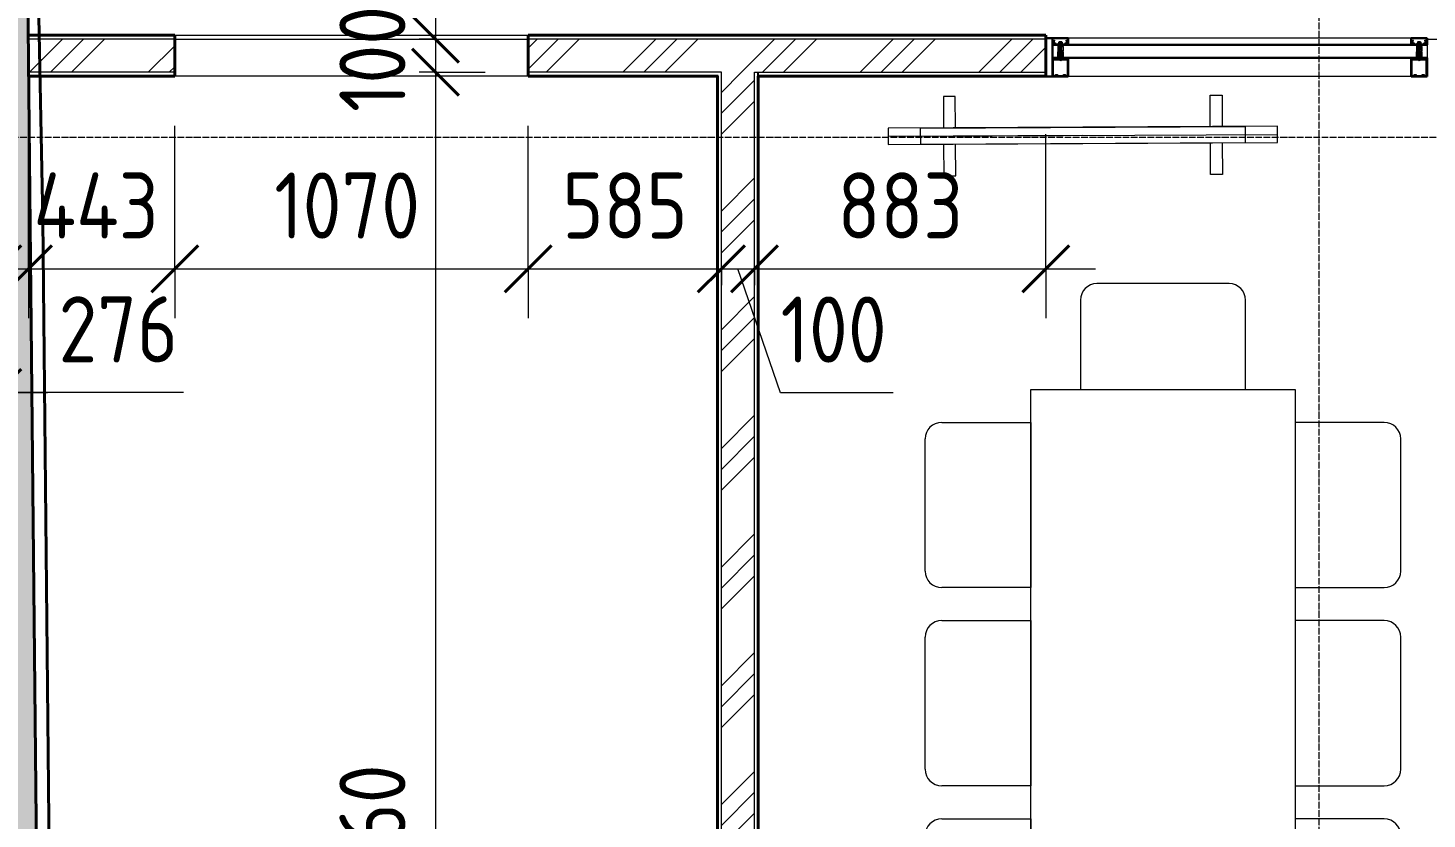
# Model space of a CAD drawing. Header units: millimetres. Extents: x -11886 to 68941, y -8130 to 45506.
# Drawn here: x 42501 to 46737, y 6543 to 8938 of the extents above; entities that cross this region are included whole.
import ezdxf

# ---------------------------------------------------------------- set-up
doc = ezdxf.new("R2010")
doc.units = ezdxf.units.MM
doc.linetypes.add('ADSK_Линия сетки', pattern=[25, 20, -2.5, 0, -2.5])
for name, color, linetype, lineweight in [('Витраж', 7, 'Continuous', 18), ('Оси', 7, 'Continuous', 9), ('Панели витража', 7, 'Continuous', 18), ('Перекрытие', 7, 'Continuous', 18), ('Размеры', 7, 'Continuous', 9), ('Размеры-100', 7, 'Continuous', 9), ('Стены', 7, 'Continuous', 18), ('Стены внутренние', 7, 'Continuous', 18), ('Стены штриховка', 7, 'Continuous', 18), ('Узлы', 7, 'Continuous', 18)]:
    doc.layers.add(name, color=color, linetype=linetype, lineweight=lineweight)
for name, color, linetype, lineweight, true_color in [('Стены разрез', 7, 'Continuous', 40, 0xbb5389), ('ТХ', 5, 'Continuous', 9, 0x0000ff), ('ТХ 1 этаж_dwg', 7, 'Continuous', 9, 0x767676)]:
    doc.layers.add(name, color=color, linetype=linetype, lineweight=lineweight, true_color=true_color)
doc.styles.add('GOST Common_1', font='GOST_Common.ttf', dxfattribs={"width": 0.9, "height": 200})
doc.dimstyles.new('ADSK_Основной_2_мм_Округление_до_1_мм_1', dxfattribs={"dimscale": 304.8, "dimtxt": 201.142999, "dimasz": 0.463911, "dimexe": 0.492126, "dimexo": 0.492126, "dimgap": 0.098425, "dimtad": 1, "dimdec": 0, "dimdsep": 46, "dimtxsty": 'GOST Common_1', "dimblk1": 'OBLIQUE', "dimblk2": 'OBLIQUE', "dimsah": 1, "dimcen": 0.09, "dimdle": 0.492126, "dimazin": 2, "dimtfac": 1, "dimtdec": 4, "dimtix": 1, "dimtmove": 1, "dimatfit": 3, "dimfxl": 1, "dimtvp": 1, "dimtolj": 1, "dimtzin": 0, "dimlwd": 20, "dimlwe": 20, "dimarcsym": 2})
doc.dimstyles.new('ADSK_Основной_2_мм_Округление_до_1_мм_2', dxfattribs={"dimscale": 304.8, "dimtxt": 201.142999, "dimasz": 0.463911, "dimexe": 0.492126, "dimexo": 0.492126, "dimgap": 0.098425, "dimtad": 1, "dimdec": 0, "dimdsep": 46, "dimtxsty": 'GOST Common_1', "dimblk1": 'OBLIQUE', "dimblk2": 'OBLIQUE', "dimsah": 1, "dimcen": 0.09, "dimdle": 0.492126, "dimazin": 2, "dimtfac": 1, "dimtdec": 4, "dimtix": 1, "dimtmove": 0, "dimatfit": 3, "dimfxl": 1, "dimtvp": 1, "dimtolj": 1, "dimtzin": 0, "dimlwd": 20, "dimlwe": 20, "dimarcsym": 2})
doc.dimstyles.new('ADSK_Основной_2_мм_Округление_до_1_мм_3', dxfattribs={"dimscale": 304.8, "dimtxt": 201.142999, "dimasz": 0.463911, "dimexe": 0.492126, "dimexo": 0.492126, "dimgap": 0.098425, "dimtad": 1, "dimdec": 0, "dimdsep": 46, "dimtxsty": 'GOST Common_1', "dimblk1": 'OBLIQUE', "dimblk2": 'OBLIQUE', "dimsah": 1, "dimcen": 0.09, "dimdle": 0.492126, "dimazin": 2, "dimtfac": 1, "dimtdec": 4, "dimtix": 1, "dimtmove": 0, "dimatfit": 3, "dimfxl": 1, "dimtvp": 1, "dimtolj": 1, "dimtzin": 0, "dimlwd": 20, "dimlwe": 20, "dimarcsym": 2})
pattern_1 = [(45, (0, 0), (-179.6051, 179.6051), []), (45, (63.5, 0), (0, 359.2102), []), (45, (-63.5, 0), (0, 359.2102), [])]

# ---------------------------------------------------------------- blocks, each defined once
blk = doc.blocks.new('Существующие стены 1 эт - Существующие стены 1 эт-653793-01 План 1-го этажа кладочный')
at = {"layer": 'Стены', "color": 243, "true_color": 0xbb5389}
for p, q in [((42537.4, 8792), (42546.3, 8356.6)), ((42546.3, 8356.6), (42583, 4698.3))]:
    blk.add_line(p, q, dxfattribs=at)
at = {"layer": 'Стены разрез'}
for p, q in [((42546.3, 8356.6), (42532.7, 9023.6)), ((42583, 4698.3), (42546.3, 8356.6))]:
    blk.add_line(p, q, dxfattribs=at)
blk = doc.blocks.new('Системная панель - ADSK_Cтеклопакет_40мм-1858427-01 План 1-го этажа кладочный')
at = {"layer": 'Панели витража', "lineweight": 30}
for p, q in [((11.90625, 20), (-11.90625, 20)), ((-11.90625, 20), (-11.90625, -20)), ((11.90625, -20), (11.90625, 20)), ((-11.90625, -20), (11.90625, -20))]:
    blk.add_line(p, q, dxfattribs=at)
blk = doc.blocks.new('Прямоугольный импост - 48х116мм-1841312-01 План 1-го этажа кладочный')
at = {"layer": 'Витраж'}
for p, q in [((46688.8, 8906.8), (45650.8, 8906.8)), ((46736.8, 8886.8), (46736.8, 8846.8)), ((46688.8, 8790.8), (45650.8, 8790.8))]:
    blk.add_line(p, q, dxfattribs=at)
blk = doc.blocks.new('Прямоугольный импост - 48х116-1503859-01 План 1-го этажа кладочный')
at = {"layer": 'Узлы'}
for p, q in [((-24, 76.5), (-24, 20.5)), ((24, 76.5), (-24, 76.5)), ((-21.5, 23), (-21.5, 74)), ((-21.5, 74), (-16.6, 74)), ((-15.1, 72.4), (-15.1, 70.9)), ((-15.1, 70.9), (-9.2, 70.9)), ((-9.2, 70.9), (-9.2, 72.4)), ((-7.6, 74), (7.6, 74)), ((9.2, 72.4), (9.2, 70.9)), ((9.2, 70.9), (15.1, 70.9)), ((15.1, 70.9), (15.1, 72.4)), ((16.6, 74), (21.5, 74)), ((21.5, 74), (21.5, 23)), ((24, 20.5), (24, 76.5)), ((-24, 20.5), (-18.1, 20.5)), ((-21, 23), (-21.5, 23)), ((-21, 26.1), (-21, 23)), ((-4.1, 26.8), (-20.2, 26.8)), ((-17.2, 24.3), (-15.8, 24.3)), ((-15, 20.5), (-11.8, 20.5)), ((-11, 21.3), (-11, 23.5)), ((-10.5, 24.3), (-10.5, 22.4)), ((-10.2, 24.3), (-5.9, 24.3)), ((-9.7, 21.7), (-8, 21.7)), ((-8, 21.7), (-8, 2.5)), ((-8, -14.1), (-8, 0)), ((-7.7, 2.2), (-6.7, 2.2)), ((-6.7, 0.3), (-7.7, 0.3)), ((-6.4, 2), (-6.4, 0.6)), ((-5.4, 5.1), (-5.4, 22.8)), ((-3.5, 5.1), (-5.4, 5.1)), ((-5.1, 23.5), (-5.1, 21.3)), ((-4.3, 20.5), (-0.8, 20.5)), ((-2.6, 23.8), (-2.6, 25.3)), ((2.6, 23.8), (-2.6, 23.8)), ((-2.5, -1.3), (-1.1, 4.3)), ((-0.8, 20.5), (0, 21.3)), ((0, 21.3), (0.8, 20.5)), ((0.8, 20.5), (4.3, 20.5)), ((1.1, 4.3), (2.5, -1.3)), ((2.6, 25.3), (2.6, 23.8)), ((5.4, 5.1), (3.5, 5.1)), ((20.2, 26.8), (4.1, 26.8)), ((5.1, 21.3), (5.1, 23.5)), ((5.4, 22.8), (5.4, 5.1)), ((5.9, 24.3), (10.2, 24.3)), ((6.4, 0.6), (6.4, 2)), ((6.7, 2.2), (7.7, 2.2)), ((7.7, 0.3), (6.7, 0.3)), ((8, 2.5), (8, 21.7)), ((8, 21.7), (9.7, 21.7)), ((8, -14.1), (8, 0)), ((10.5, 22.4), (10.5, 24.3)), ((11, 23.5), (11, 21.3)), ((11.8, 20.5), (15, 20.5)), ((15.8, 24.3), (17.2, 24.3)), ((18.1, 20.5), (24, 20.5)), ((21, 23), (21, 26.1)), ((21.5, 23), (21, 23)), ((-24, -20), (-24, -24.7)), ((-24, -27.3), (-24, -39.5)), ((-24, -39.5), (24, -39.5)), ((-21.4, -19.5), (-23.5, -19.5)), ((-23.2, -25.5), (-22.2, -25.5)), ((-22.7, -38.2), (-22.7, -27.8)), ((-22.7, -27.8), (-22, -27.8)), ((-7.4, -38.2), (-22.7, -38.2)), ((-22, -25.7), (-22.5, -25.7)), ((-21.8, -28), (-19.1, -32.6)), ((-18.3, -23.3), (-20.5, -23.3)), ((-18.9, -28.9), (-18.9, -25.5)), ((-18.9, -25.5), (-16, -25.5)), ((-17.4, -31.6), (-18.9, -28.9)), ((-5.7, -19.5), (-17.4, -19.5)), ((-14.5, -24), (-14.5, -22)), ((-14.5, -22), (-8.3, -22)), ((-8.3, -22), (-7.6, -22.7)), ((-6.9, -14.1), (-8, -14.1)), ((-0.4, -22.7), (-7.6, -22.7)), ((0, -38), (-7.4, -38.2)), ((-6.9, -14.1), (-6.6, -14.5)), ((-6.6, -14.5), (-6.2, -14.1)), ((-6.2, -14.1), (-4.3, -14.1)), ((-5.3, -19.1), (-5.7, -19.5)), ((-5, -19.5), (-5.3, -19.1)), ((5, -19.5), (-5, -19.5)), ((-2.4, -0.9), (-4.9, -3.8)), ((-4.9, -3.8), (-4.9, -14.1)), ((-4.9, -3.8), (4.9, -3.8)), ((-4.3, -14.1), (-3.9, -14.5)), ((-3.9, -14.5), (-3.6, -14.1)), ((-3.6, -14.1), (-2.5, -14.1)), ((-2.5, -14.1), (-2.5, -1.1)), ((2.4, -0.9), (-2.4, -0.9)), ((-0.4, -22.7), (0, -22.3)), ((0, -22.3), (0.4, -22.7)), ((15.9, -38.2), (0, -38)), ((7.6, -22.7), (0.4, -22.7)), ((4.9, -3.8), (2.4, -0.9)), ((2.5, -1.3), (2.5, -14.1)), ((2.5, -14.1), (3.6, -14.1)), ((3.6, -14.1), (3.9, -14.5)), ((3.9, -14.5), (4.3, -14.1)), ((4.3, -14.1), (6.2, -14.1)), ((4.9, -3.8), (4.9, -14.1)), ((5.3, -19.1), (5, -19.5)), ((5.7, -19.5), (5.3, -19.1)), ((17.4, -19.5), (5.7, -19.5)), ((6.2, -14.1), (6.6, -14.5)), ((6.6, -14.5), (6.9, -14.1)), ((8, -14.1), (6.9, -14.1)), ((7.6, -22.7), (8.3, -22)), ((8.3, -22), (14.5, -22)), ((14.5, -22), (14.5, -24)), ((22.7, -38.2), (15.9, -38.2)), ((16, -25.5), (18.9, -25.5)), ((17, -22), (17, -21.8)), ((18.9, -28.9), (17.4, -31.6)), ((20.5, -23.3), (18.3, -23.3)), ((18.9, -25.5), (18.9, -28.9)), ((19.1, -32.6), (21.8, -28)), ((23.5, -19.5), (21.4, -19.5)), ((21.8, -21.8), (21.8, -22)), ((22.5, -25.7), (22, -25.7)), ((22, -27.8), (22.7, -27.8)), ((22.2, -25.5), (23.2, -25.5)), ((22.7, -27.8), (22.7, -38.2)), ((24, -24.7), (24, -20)), ((24, -39.5), (24, -27.3))]:
    blk.add_line(p, q, dxfattribs=at)
at = {"layer": 'Узлы', "lineweight": 9}
for p, q in [((0, 28.9), (-2.4, 26.5)), ((-2.4, 26.5), (-2.4, -0.9)), ((2.4, 26.5), (0, 28.9)), ((2.4, -0.9), (2.4, 26.5)), ((-8, -19.5), (-8, -14.1)), ((-6.3, -23.7), (-6.3, -22.7)), ((6.4, -23.7), (-6.3, -23.7)), ((-5.2, -27.2), (-5.2, -23.7)), ((-5.1, -27.3), (5.1, -27.3)), ((3.9, -28.1), (-3.9, -28.1)), ((-2.6, -27.2), (-2.6, -23.7)), ((-2.5, -14.1), (-2.5, -19.5)), ((2.5, -14.1), (2.5, -19.5)), ((2.6, -27.2), (2.6, -23.7)), ((5.2, -27.2), (5.2, -23.7)), ((6.4, -22.7), (6.4, -23.7)), ((8, -14.1), (8, -19.5))]:
    blk.add_line(p, q, dxfattribs=at)
at = {"layer": 'Узлы'}
for centre, radius, start, end in [((-16.6, 72.4), 1.52, 0, 90), ((-7.6, 72.4), 1.52, 90, 180), ((7.6, 72.4), 1.52, 0, 90), ((16.6, 72.4), 1.52, 90, 180), ((-20.2, 26.1), 0.762, 90, 180), ((-17.2, 23), 1.27, 90, 180), ((-16.2, 22.8), 2.29, 180, 225.1897), ((-18.1, 20.9), 0.381, 270, 45.1897), ((-15.8, 23), 1.27, 0, 90), ((-15, 20.9), 0.381, 134.8103, 270), ((-16.9, 22.8), 2.29, 314.8103, 0), ((-11.8, 21.3), 0.762, 270, 0), ((-10.2, 23.5), 0.762, 90, 180), ((-9.7, 22.4), 0.762, 180, 270), ((-7.7, 2.5), 0.254, 180, 270), ((-7.7, 0), 0.254, 90, 180), ((-6.9, 22.8), 1.52, 360, 90), ((-6.7, 2), 0.254, 360, 90), ((-6.7, 0.6), 0.254, 270, 360), ((-5.9, 23.5), 0.762, 0, 90), ((-4.3, 21.3), 0.762, 180, 270), ((-4.1, 25.3), 1.52, 360, 90), ((0, 4), 3.63, 17.5064, 162.4936), ((0, 4), 1.09, 15, 165), ((4.1, 25.3), 1.52, 90, 180), ((4.3, 21.3), 0.762, 270, 0), ((5.9, 23.5), 0.762, 90, 180), ((6.9, 22.8), 1.52, 90, 180), ((6.7, 2), 0.254, 90, 180), ((6.7, 0.6), 0.254, 180, 270), ((7.7, 2.5), 0.254, 270, 0), ((7.7, 0), 0.254, 0, 90), ((9.7, 22.4), 0.762, 270, 0), ((10.2, 23.5), 0.762, 0, 90), ((11.8, 21.3), 0.762, 180, 270), ((15.8, 23), 1.27, 90, 180), ((16.9, 22.8), 2.29, 180, 225.1897), ((15, 20.9), 0.381, 270, 45.1897), ((17.2, 23), 1.27, 0, 90), ((18.1, 20.9), 0.381, 134.8103, 270), ((16.2, 22.8), 2.29, 314.8103, 0), ((20.2, 26.1), 0.762, 0, 90), ((-23.5, -20), 0.508, 90, 180), ((-23.2, -24.7), 0.762, 180, 270), ((-22.5, -27.3), 1.52, 90, 180), ((-22.2, -26.8), 1.27, 288.6629, 90), ((-22, -26.8), 1.02, 270, 90), ((-19.5, -21.8), 2.29, 134.8103, 180), ((-20.5, -22), 1.27, 180, 270), ((-21.4, -19.9), 0.381, 314.8103, 90), ((-18.3, -32.1), 1.02, 210, 30), ((-18.3, -22), 1.27, 270, 0), ((-17.4, -19.9), 0.381, 90, 225.1897), ((-19.3, -21.8), 2.29, 0, 45.1897), ((-16, -24), 1.52, 270, 0), ((16, -24), 1.52, 180, 270), ((19.3, -21.8), 2.29, 134.8103, 180), ((18.3, -22), 1.27, 180, 270), ((18.3, -32.1), 1.02, 150, 330), ((17.4, -19.9), 0.381, 314.8103, 90), ((20.5, -22), 1.27, 270, 0), ((21.4, -19.9), 0.381, 90, 225.1897), ((22.2, -26.8), 1.27, 90, 251.3371), ((22, -26.8), 1.02, 90, 270), ((19.5, -21.8), 2.29, 0, 45.1897), ((22.5, -27.3), 1.52, 360, 90), ((23.2, -24.7), 0.762, 270, 0), ((23.5, -20), 0.508, 0, 90)]:
    blk.add_arc(centre, radius, start, end, dxfattribs=at)
at = {"layer": 'Узлы', "lineweight": 9}
for centre, radius, start, end in [((-3.9, -26.7), 1.38, 200.9416, 339.0732), ((0, -23.9), 4.19, 234.2873, 305.7127), ((3.9, -26.7), 1.38, 200.9416, 339.0732)]:
    blk.add_arc(centre, radius, start, end, dxfattribs=at)
blk = doc.blocks.new('Прямоугольный импост - 48х116мм-1856723-01 План 1-го этажа кладочный')
at = {"layer": 'Витраж', "lineweight": 30}
for p, q in [((-24, 20), (-24, 76)), ((-24, 76), (24, 76)), ((24, 76), (24, 20)), ((-0.1875, 20), (-24, 20)), ((-0.1875, -20), (-0.1875, 20)), ((24, 20), (0.1875, 20)), ((0.1875, 20), (0.1875, -20)), ((-24, -40), (-24, -20)), ((-24, -20), (-0.1875, -20)), ((24, -40), (-24, -40)), ((0.1875, -20), (24, -20)), ((24, -20), (24, -40))]:
    blk.add_line(p, q, dxfattribs=at)
blk = doc.blocks.new('Прямоугольный импост - Зазор 20х116мм-1840200-01 План 1-го этажа кладочный')
at = {"layer": 'Витраж', "lineweight": 30}
for p, q in [((0, 76), (-20, 76)), ((-20, 76), (-20, -40)), ((0, -40), (0, 76)), ((-20, -40), (0, -40))]:
    blk.add_line(p, q, dxfattribs=at)
blk = doc.blocks.new('Системная панель - ADSK_Cтеклопакет_40мм-1856756-01 План 1-го этажа кладочный')
at = {"layer": 'Панели витража', "lineweight": 30}
for p, q in [((542.8125, 20), (-542.8125, 20)), ((-542.8125, 20), (-542.8125, -20)), ((542.8125, -20), (542.8125, 20)), ((-542.8125, -20), (542.8125, -20))]:
    blk.add_line(p, q, dxfattribs=at)
blk = doc.blocks.new('ТХ 1 этаж_dwg_Доска магнитно-маркерная мобильная-2118392-01 План 1-го этажа кладочный')
at = {"layer": 'ТХ', "color": 253, "true_color": 0xa0a0a0}
blk.add_line((40908.9, 14031.5), (40118.6, 13294.7), dxfattribs=at)
at = {"layer": 'ТХ', "color": 253, "true_color": 0xa0a0a0, "flags": 128}
for points in [[(40549.7, 13696.6), (40980.8, 14098.5), (40964, 14116.5), (40101.8, 13312.7), (40135.6, 13276.5), (40997.7, 14080.3), (40980.8, 14098.5)], [(40841.3, 14002.4), (40776.3, 14072.1), (40749.8, 14047.5), (40814.8, 13977.8)], [(40848.6, 13941.5), (40913.6, 13871.8), (40940, 13896.5), (40875, 13966.2)], [(40224.2, 13427.1), (40159.1, 13496.8), (40185.6, 13521.5), (40250.6, 13451.7)], [(40284.4, 13415.5), (40349.4, 13345.8), (40322.9, 13321.1), (40257.9, 13390.9)]]:
    blk.add_lwpolyline(points, dxfattribs=at)
blk.add_lwpolyline([(40173.6, 13379.9), (40892, 14049.7), (40925.8, 14013.5), (40207.3, 13343.7)], close=True, dxfattribs=at)
blk = doc.blocks.new('ТХ 1 этаж_dwg_Стол для засед-2118465-01 План 1-го этажа кладочный')
at = {"layer": 'ТХ', "color": 253, "true_color": 0xa0a0a0}
for p, q in [((171471.5, -66662), (171071.5, -66662)), ((170551.5, -67532), (170551.5, -67132)), ((171991.5, -67532), (171991.5, -67132)), ((170551.5, -68132), (170551.5, -67732)), ((171991.5, -68132), (171991.5, -67732)), ((170551.5, -68732), (170551.5, -68332)), ((171991.5, -68732), (171991.5, -68332)), ((171471.5, -69202), (171071.5, -69202))]:
    blk.add_line(p, q, dxfattribs=at)
at = {"layer": 'ТХ', "color": 253, "true_color": 0xa0a0a0, "flags": 128}
for points in [[(171021.5, -66712), (171021.5, -66982), (171521.5, -66982), (171521.5, -66712)], [(170601.5, -67082), (170871.5, -67082), (170871.5, -67582), (170601.5, -67582)], [(171941.5, -67082), (171671.5, -67082), (171671.5, -67582), (171941.5, -67582)], [(170601.5, -67682), (170871.5, -67682), (170871.5, -68182), (170601.5, -68182)], [(171941.5, -67682), (171671.5, -67682), (171671.5, -68182), (171941.5, -68182)], [(170601.5, -68282), (170871.5, -68282), (170871.5, -68782), (170601.5, -68782)], [(171941.5, -68282), (171671.5, -68282), (171671.5, -68782), (171941.5, -68782)], [(171021.5, -69152), (171021.5, -68882), (171521.5, -68882), (171521.5, -69152)]]:
    blk.add_lwpolyline(points, dxfattribs=at)
blk.add_lwpolyline([(170871.5, -66982), (171671.5, -66982), (171671.5, -68882), (170871.5, -68882)], close=True, dxfattribs=at)
at = {"layer": 'ТХ', "color": 253, "true_color": 0xa0a0a0}
for centre, start, end in [((171071.5, -66712), 90, 180), ((171471.5, -66712), 0, 90), ((170601.5, -67132), 90, 180), ((171941.5, -67132), 0, 90), ((170601.5, -67532), 180, 270), ((171941.5, -67532), 270, 0), ((170601.5, -67732), 90, 180), ((171941.5, -67732), 0, 90), ((170601.5, -68132), 180, 270), ((171941.5, -68132), 270, 0), ((170601.5, -68332), 90, 180), ((171941.5, -68332), 0, 90), ((170601.5, -68732), 180, 270), ((171941.5, -68732), 270, 0), ((171071.5, -69152), 180, 270), ((171471.5, -69152), 270, 0)]:
    blk.add_arc(centre, 50, start, end, dxfattribs=at)
blk = doc.blocks.new('ТХ 1 этаж_dwg-2084881-01 План 1-го этажа кладочный')
at = {"rotation": 137.3042995151989}
blk.add_blockref('ТХ 1 этаж_dwg_Доска магнитно-маркерная мобильная-2118392-01 План 1-го этажа кладочный', (202786.5, -79690.9), dxfattribs=at)
blk.add_blockref('ТХ 1 этаж_dwg_Стол для засед-2118465-01 План 1-го этажа кладочный', (-7332.9, 3952.9))
blk = doc.blocks.new('DIMBLOCK430-01 План 1-го этажа кладочный')
at = {"layer": 'Размеры-100', "lineweight": 20, "transparency": 16777216}
for p, q in [((42409.9, 7834), (42409.9, 7984)), ((42133.7, 7834), (42133.7, 7869.4)), ((42133.7, 7834), (42559.9, 7834)), ((42133.7, 7834), (42133.7, 7684)), ((42593.6, 7834), (42271.8, 7834)), ((42409.9, 7834), (42409.9, 7784)), ((42972, 7834), (42593.6, 7834))]:
    blk.add_line(p, q, dxfattribs=at)
at = {"layer": 'Размеры-100', "lineweight": 40, "transparency": 16777216}
for p, q in [((42133.7, 7834), (42204.4, 7904.7)), ((42409.9, 7834), (42480.6, 7904.7)), ((42133.7, 7834), (42063, 7763.3)), ((42409.9, 7834), (42339.2, 7763.3))]:
    blk.add_line(p, q, dxfattribs=at)
at = {"layer": 'Размеры-100', "color": 0, "lineweight": 20, "transparency": 16777216, "insert": (42593.6, 8125.4), "char_height": 200, "width": 454.106, "attachment_point": 1, "line_spacing_factor": 1.022761, "style": 'GOST Common_1'}
blk.add_mtext('276', dxfattribs=at)
blk = doc.blocks.new('_Oblique')
at = {"color": 0, "linetype": 'ByBlock', "lineweight": -2}
blk.add_line((-0.5, -0.5), (0.5, 0.5), dxfattribs=at)
blk = doc.blocks.new('DIMBLOCK437-01 План 1-го этажа кладочный')
at = {"layer": 'Размеры-100', "lineweight": 20, "transparency": 16777216}
for p, q in [((42502.7, 8208.8), (42502.7, 8653.8)), ((42409.9, 8208.8), (42409.9, 8358.8)), ((42129.7, 8208.8), (42382, 8208.8)), ((42259.9, 8208.8), (42502.7, 8208.8)), ((42382, 8208.8), (42456.3, 8208.8)), ((42409.9, 8208.8), (42409.9, 8158.8)), ((42502.7, 8208.8), (42502.7, 8058.8))]:
    blk.add_line(p, q, dxfattribs=at)
at = {"layer": 'Размеры-100', "lineweight": 40, "transparency": 16777216}
for p, q in [((42409.9, 8208.8), (42480.6, 8279.5)), ((42502.7, 8208.8), (42573.4, 8279.5)), ((42409.9, 8208.8), (42339.2, 8138.1)), ((42502.7, 8208.8), (42432, 8138.1))]:
    blk.add_line(p, q, dxfattribs=at)
at = {"layer": 'Размеры-100', "color": 0, "lineweight": 20, "transparency": 16777216, "insert": (42129.7, 8500.2), "char_height": 200, "width": 302.737, "attachment_point": 1, "line_spacing_factor": 1.022761, "style": 'GOST Common_1'}
blk.add_mtext('93', dxfattribs=at)
blk = doc.blocks.new('DIMBLOCK438-01 План 1-го этажа кладочный')
at = {"layer": 'Размеры-100', "lineweight": 20, "transparency": 16777216}
for p, q in [((42502.7, 8208.8), (42502.7, 8653.8)), ((42945.3, 8208.8), (42945.3, 8641.8)), ((42502.7, 8208.8), (42945.3, 8208.8)), ((42502.7, 8208.8), (42502.7, 8058.8)), ((42945.3, 8208.8), (42945.3, 8058.8))]:
    blk.add_line(p, q, dxfattribs=at)
at = {"layer": 'Размеры-100', "lineweight": 40, "transparency": 16777216}
for p, q in [((42502.7, 8208.8), (42573.4, 8279.5)), ((42945.3, 8208.8), (43016, 8279.5)), ((42502.7, 8208.8), (42432, 8138.1)), ((42945.3, 8208.8), (42874.6, 8138.1))]:
    blk.add_line(p, q, dxfattribs=at)
at = {"layer": 'Размеры-100', "color": 0, "lineweight": 20, "transparency": 16777216, "insert": (42517.8, 8500.2), "char_height": 200, "width": 495.016, "attachment_point": 1, "line_spacing_factor": 1.022761, "style": 'GOST Common_1'}
blk.add_mtext('443', dxfattribs=at)
blk = doc.blocks.new('DIMBLOCK439-01 План 1-го этажа кладочный')
at = {"layer": 'Размеры-100', "lineweight": 20, "transparency": 16777216}
for p, q in [((42945.3, 8208.8), (42945.3, 8641.8)), ((44015.3, 8208.8), (44015.3, 8641.8)), ((42945.3, 8208.8), (44015.3, 8208.8)), ((42945.3, 8208.8), (42945.3, 8058.8)), ((44015.3, 8208.8), (44015.3, 8058.8))]:
    blk.add_line(p, q, dxfattribs=at)
at = {"layer": 'Размеры-100', "lineweight": 40, "transparency": 16777216}
for p, q in [((42945.3, 8208.8), (43016, 8279.5)), ((44015.3, 8208.8), (44086, 8279.5)), ((42945.3, 8208.8), (42874.6, 8138.1)), ((44015.3, 8208.8), (43944.6, 8138.1))]:
    blk.add_line(p, q, dxfattribs=at)
at = {"layer": 'Размеры-100', "color": 0, "lineweight": 20, "transparency": 16777216, "insert": (43246.8, 8500.2), "char_height": 200, "width": 560.473, "attachment_point": 1, "line_spacing_factor": 1.022761, "style": 'GOST Common_1'}
blk.add_mtext('1070', dxfattribs=at)
blk = doc.blocks.new('DIMBLOCK440-01 План 1-го этажа кладочный')
at = {"layer": 'Размеры-100', "lineweight": 20, "transparency": 16777216}
for p, q in [((44015.3, 8208.8), (44015.3, 8641.8)), ((44600.3, 8208.8), (44600.3, 8358.8)), ((44015.3, 8208.8), (44600.3, 8208.8)), ((44015.3, 8208.8), (44015.3, 8058.8)), ((44600.3, 8208.8), (44600.3, 8158.8))]:
    blk.add_line(p, q, dxfattribs=at)
at = {"layer": 'Размеры-100', "lineweight": 40, "transparency": 16777216}
for p, q in [((44015.3, 8208.8), (44086, 8279.5)), ((44600.3, 8208.8), (44671, 8279.5)), ((44015.3, 8208.8), (43944.6, 8138.1)), ((44600.3, 8208.8), (44529.6, 8138.1))]:
    blk.add_line(p, q, dxfattribs=at)
at = {"layer": 'Размеры-100', "color": 0, "lineweight": 20, "transparency": 16777216, "insert": (44118.6, 8500.2), "char_height": 200, "width": 454.106, "attachment_point": 1, "line_spacing_factor": 1.022761, "style": 'GOST Common_1'}
blk.add_mtext('585', dxfattribs=at)
blk = doc.blocks.new('DIMBLOCK441-01 План 1-го этажа кладочный')
at = {"layer": 'Размеры-100', "lineweight": 20, "transparency": 16777216}
for p, q in [((44600.3, 8208.8), (44600.3, 8358.8)), ((44700.3, 8208.8), (44700.3, 8358.8)), ((44600.3, 8208.8), (44700.3, 8208.8)), ((44600.3, 8208.8), (44600.3, 8158.8)), ((44779.7, 7833.4), (44650.3, 8208.8)), ((44700.3, 8208.8), (44700.3, 8158.8)), ((45120.7, 7833.4), (44779.7, 7833.4))]:
    blk.add_line(p, q, dxfattribs=at)
at = {"layer": 'Размеры-100', "lineweight": 40, "transparency": 16777216}
for p, q in [((44600.3, 8208.8), (44671, 8279.5)), ((44700.3, 8208.8), (44771, 8279.5)), ((44600.3, 8208.8), (44529.6, 8138.1)), ((44700.3, 8208.8), (44629.6, 8138.1))]:
    blk.add_line(p, q, dxfattribs=at)
at = {"layer": 'Размеры-100', "color": 0, "lineweight": 20, "transparency": 16777216, "insert": (44779.7, 8124.8), "char_height": 200, "width": 409.104, "attachment_point": 1, "line_spacing_factor": 1.022761, "style": 'GOST Common_1'}
blk.add_mtext('100', dxfattribs=at)
blk = doc.blocks.new('DIMBLOCK442-01 План 1-го этажа кладочный')
at = {"layer": 'Размеры-100', "lineweight": 20, "transparency": 16777216}
for p, q in [((45582.8, 8208.8), (45582.8, 8616.5)), ((44700.3, 8208.8), (44700.3, 8358.8)), ((44700.3, 8208.8), (45732.8, 8208.8)), ((44700.3, 8208.8), (44700.3, 8158.8)), ((45582.8, 8208.8), (45582.8, 8058.8))]:
    blk.add_line(p, q, dxfattribs=at)
at = {"layer": 'Размеры-100', "lineweight": 40, "transparency": 16777216}
for p, q in [((44700.3, 8208.8), (44771, 8279.5)), ((45582.8, 8208.8), (45653.5, 8279.5)), ((44700.3, 8208.8), (44629.6, 8138.1)), ((45582.8, 8208.8), (45512.1, 8138.1))]:
    blk.add_line(p, q, dxfattribs=at)
at = {"layer": 'Размеры-100', "color": 0, "lineweight": 20, "transparency": 16777216, "insert": (44952.4, 8500.2), "char_height": 200, "width": 454.106, "attachment_point": 1, "line_spacing_factor": 1.022761, "style": 'GOST Common_1'}
blk.add_mtext('883', dxfattribs=at)
blk = doc.blocks.new('DIMBLOCK699-01 План 1-го этажа кладочный')
at = {"layer": 'Размеры-100', "lineweight": 20, "transparency": 16777216}
for p, q in [((43735.3, 9053.8), (43735.3, 8803.8)), ((43735.3, 8903.8), (43685.3, 8903.8)), ((43735.3, 8903.8), (43885.3, 8903.8)), ((43735.3, 8803.8), (43685.3, 8803.8)), ((43735.3, 8803.8), (43885.3, 8803.8))]:
    blk.add_line(p, q, dxfattribs=at)
at = {"layer": 'Размеры-100', "lineweight": 40, "transparency": 16777216}
for p, q in [((43735.3, 8903.8), (43664.6, 8974.5)), ((43735.3, 8903.8), (43806, 8833.1)), ((43735.3, 8803.8), (43664.6, 8874.5)), ((43735.3, 8803.8), (43806, 8733.1))]:
    blk.add_line(p, q, dxfattribs=at)
at = {"layer": 'Размеры-100', "color": 0, "lineweight": 20, "transparency": 16777216, "insert": (43443.9, 8683.3), "char_height": 200, "width": 409.104, "attachment_point": 1, "rotation": 90, "line_spacing_factor": 1.022761, "style": 'GOST Common_1'}
blk.add_mtext('100', dxfattribs=at)
blk = doc.blocks.new('DIMBLOCK700-01 План 1-го этажа кладочный')
at = {"layer": 'Размеры-100', "lineweight": 40, "transparency": 16777216}
for p, q in [((43735.3, 8803.8), (43664.6, 8874.5)), ((43735.3, 8803.8), (43806, 8733.1)), ((43735.3, 4143.8), (43664.6, 4214.5)), ((43735.3, 4143.8), (43806, 4073.1))]:
    blk.add_line(p, q, dxfattribs=at)
at = {"layer": 'Размеры-100', "lineweight": 20, "transparency": 16777216}
for p, q in [((43735.3, 8803.8), (43685.3, 8803.8)), ((43735.3, 8803.8), (43735.3, 4143.8)), ((43735.3, 8803.8), (43885.3, 8803.8)), ((43735.3, 4143.8), (43685.3, 4143.8)), ((43735.3, 4143.8), (43885.3, 4143.8))]:
    blk.add_line(p, q, dxfattribs=at)
at = {"layer": 'Размеры-100', "color": 0, "lineweight": 20, "transparency": 16777216, "insert": (43443.9, 6213), "char_height": 200, "width": 625.93, "attachment_point": 1, "rotation": 90, "line_spacing_factor": 1.022761, "style": 'GOST Common_1'}
blk.add_mtext('4660', dxfattribs=at)
blk = doc.blocks.new('DIMBLOCK707-01 План 1-го этажа кладочный')
at = {"layer": 'Размеры-100', "lineweight": 20, "transparency": 16777216}
for p, q in [((45582.8, 9199.3), (45582.8, 9349.3)), ((45602.8, 9199.3), (45602.8, 9349.3)), ((45432.8, 9199.3), (45602.8, 9199.3)), ((45582.8, 9199.3), (45582.8, 9149.2)), ((45602.8, 9199.3), (45602.8, 9056.8))]:
    blk.add_line(p, q, dxfattribs=at)
at = {"layer": 'Размеры-100', "lineweight": 40, "transparency": 16777216}
for p, q in [((45582.8, 9199.3), (45653.5, 9270)), ((45602.8, 9199.3), (45673.5, 9270)), ((45582.8, 9199.3), (45512.1, 9128.6)), ((45602.8, 9199.3), (45532.1, 9128.6))]:
    blk.add_line(p, q, dxfattribs=at)
at = {"layer": 'Размеры-100', "color": 0, "lineweight": 20, "transparency": 16777216, "insert": (45466.7, 9490.6), "char_height": 200, "width": 302.737, "attachment_point": 1, "line_spacing_factor": 1.022761, "style": 'GOST Common_1'}
blk.add_mtext('20', dxfattribs=at)
blk = doc.blocks.new('DIMBLOCK708-01 План 1-го этажа кладочный')
at = {"layer": 'Размеры-100', "lineweight": 20, "transparency": 16777216}
for p, q in [((45602.8, 9199.3), (45602.8, 9349.3)), ((47962.8, 9199.3), (47962.8, 9349.3)), ((45602.8, 9199.3), (47962.8, 9199.3)), ((45602.8, 9199.3), (45602.8, 9056.8)), ((47962.8, 9199.3), (47962.8, 9056.8))]:
    blk.add_line(p, q, dxfattribs=at)
at = {"layer": 'Размеры-100', "lineweight": 40, "transparency": 16777216}
for p, q in [((45602.8, 9199.3), (45673.5, 9270)), ((47962.8, 9199.3), (48033.5, 9270)), ((45602.8, 9199.3), (45532.1, 9128.6)), ((47962.8, 9199.3), (47892.1, 9128.6))]:
    blk.add_line(p, q, dxfattribs=at)
at = {"layer": 'Размеры-100', "color": 0, "lineweight": 20, "transparency": 16777216, "insert": (46530.6, 9490.6), "char_height": 200, "width": 605.475, "attachment_point": 1, "line_spacing_factor": 1.022761, "style": 'GOST Common_1'}
blk.add_mtext('2360', dxfattribs=at)

msp = doc.modelspace()

# ---------------------------------------------------------------- hatches: boundary and pattern name
at = {"layer": 'Стены внутренние', "true_color": 0xc0c0c0}
msp.add_hatch(color=9, dxfattribs=at).paths.add_polyline_path([(42185, 2694.5), (42564.9, 2698.4), (42500.6, 9010.4), (42120.6, 9011.4), (42184.9, 2696.5)])
at = {"layer": 'Стены внутренние', "lineweight": 9}
h = msp.add_hatch(dxfattribs=at)
h.set_pattern_fill('FP_3', color=256, style=0, pattern_type=2)
h.set_pattern_definition(pattern_1)
h.paths.add_polyline_path([(42945.3, 8803.8), (42945.3, 8903.8), (42501.7, 8903.8), (42502.8, 8803.8), (42570, 8803.8)])
h.paths.add_polyline_path([(45079, 8803.8), (45582.8, 8803.8), (45582.8, 8903.8), (44015.3, 8903.8), (44015.3, 8803.8), (44712.3, 8803.8)])
h = msp.add_hatch(dxfattribs=at)
h.set_pattern_fill('FP_3', color=256, style=0, pattern_type=2)
h.set_pattern_definition(pattern_1)
h.paths.add_polyline_path([(44700.3, 4043.8), (44700.3, 8803.8), (44600.3, 8803.8), (44600.3, 4043.8)])

# ---------------------------------------------------------------- linework, layer by layer
at = {"layer": 'Оси', "linetype": 'ADSK_Линия сетки'}
for p, q in [((46409.9, -7330.4), (46409.9, 44534.8)), ((-11086.2, 8606.8), (57141.7, 8606.8))]:
    msp.add_line(p, q, dxfattribs=at)
at = {"layer": 'Перекрытие', "color": 7, "true_color": 0xffffff}
for p, q in [((42945.3, 8903.8), (44015.3, 8903.8)), ((46736.8, 8903.8), (47962.8, 8903.8))]:
    msp.add_line(p, q, dxfattribs=at)
at = {"layer": 'Стены внутренние', "lineweight": 40}
for p, q in [((42550.1, 4155.8), (42498.2, 9242.5)), ((42945.3, 8915.8), (42501.6, 8915.8)), ((42945.3, 8791.8), (42945.3, 8915.8)), ((45582.8, 8915.8), (44015.3, 8915.8)), ((44015.3, 8915.8), (44015.3, 8791.8)), ((45582.8, 8791.8), (45582.8, 8915.8)), ((42502.8, 8791.8), (42945.3, 8791.8)), ((44015.3, 8791.8), (44588.3, 8791.8)), ((44588.3, 8791.8), (44588.3, 4155.8)), ((44712.3, 8791.8), (45582.8, 8791.8)), ((44712.3, 4031.8), (44712.3, 8791.8))]:
    msp.add_line(p, q, dxfattribs=at)
at = {"layer": 'Стены внутренние'}
for p, q in [((42945.3, 8915.8), (44015.3, 8915.8)), ((44015.3, 8791.8), (42945.3, 8791.8))]:
    msp.add_line(p, q, dxfattribs=at)
at = {"layer": 'Стены штриховка'}
for p, q in [((42945.3, 8913.8), (42501.6, 8913.8)), ((42945.3, 8903.8), (42501.7, 8903.8)), ((45582.8, 8913.8), (44015.3, 8913.8)), ((45582.8, 8903.8), (44015.3, 8903.8)), ((42945.3, 8803.8), (42502.7, 8803.8)), ((42945.3, 8793.8), (42502.8, 8793.8)), ((44600.3, 8803.8), (44015.3, 8803.8)), ((44590.3, 8793.8), (44015.3, 8793.8)), ((44590.3, 4153.8), (44590.3, 8793.8)), ((44600.3, 4143.8), (44600.3, 8803.8)), ((44700.3, 8803.8), (45582.8, 8803.8)), ((44700.3, 4043.8), (44700.3, 8803.8)), ((44710.3, 4031.8), (44710.3, 8803.8)), ((44712.3, 8803.8), (44712.3, 8791.8)), ((45582.8, 8793.8), (44712.3, 8793.8))]:
    msp.add_line(p, q, dxfattribs=at)

# ---------------------------------------------------------------- block references
at = {"layer": 'Витраж', "rotation": 180}
msp.add_blockref('Прямоугольный импост - Зазор 20х116мм-1840200-01 План 1-го этажа кладочный', (45582.8, 8866.8), dxfattribs=at)
at = {"layer": 'Витраж', "lineweight": 9, "extrusion": (0, 0, -1), "rotation": 180}
for p in [(-45626.8, 8867.3), (-46712.8, 8867.3)]:
    msp.add_blockref('Прямоугольный импост - 48х116-1503859-01 План 1-го этажа кладочный', p, dxfattribs=at)
at = {"layer": 'Витраж', "extrusion": (0, 0, -1), "rotation": 180}
for p in [(-45626.8, 8866.8), (-46712.8, 8866.8)]:
    msp.add_blockref('Прямоугольный импост - 48х116мм-1856723-01 План 1-го этажа кладочный', p, dxfattribs=at)
at = {"layer": 'Витраж'}
msp.add_blockref('Прямоугольный импост - 48х116мм-1841312-01 План 1-го этажа кладочный', (0, 0), dxfattribs=at)
at = {"layer": 'Панели витража'}
for name, p in [('Системная панель - ADSK_Cтеклопакет_40мм-1858427-01 План 1-го этажа кладочный', (45614.8, 8866.8)), ('Системная панель - ADSK_Cтеклопакет_40мм-1856756-01 План 1-го этажа кладочный', (46169.8, 8866.8))]:
    msp.add_blockref(name, p, dxfattribs=at)
at = {"layer": 'Стены разрез'}
msp.add_blockref('Существующие стены 1 эт - Существующие стены 1 эт-653793-01 План 1-го этажа кладочный', (0, 0), dxfattribs=at)
at = {"layer": 'ТХ 1 этаж_dwg', "color": 253, "true_color": 0xa0a0a0}
msp.add_blockref('ТХ 1 этаж_dwg-2084881-01 План 1-го этажа кладочный', (-118001.2, 70872.8), dxfattribs=at)

# ---------------------------------------------------------------- dimensions: what is measured, and where the dimension line sits
at = {"layer": 'Размеры', "lineweight": 20}
for base, p1, p2, dimstyle, override, picture, middle in [((45602.8, 9199.3), (45582.8, 9299.2), (45602.8, 8906.8), 'ADSK_Основной_2_мм_Округление_до_1_мм_3', {"dimpost": '<>', "dimfxl": 392.958357}, 'DIMBLOCK707-01 План 1-го этажа кладочный', (45592.8, 9329.3)), ((47962.8, 9199.3), (45602.8, 8906.8), (47962.8, 8906.8), 'ADSK_Основной_2_мм_Округление_до_1_мм_3', {"dimpost": '<>', "dimfxl": 2360}, 'DIMBLOCK708-01 План 1-го этажа кладочный', (46782.8, 9329.3)), ((42945.3, 8208.8), (42502.7, 8803.8), (42945.3, 8791.8), 'ADSK_Основной_2_мм_Округление_до_1_мм_2', {"dimpost": '<>', "dimfxl": 442.800339}, 'DIMBLOCK438-01 План 1-го этажа кладочный', (42724, 8338.8)), ((44015.3, 8208.8), (42945.3, 8791.8), (44015.3, 8791.8), 'ADSK_Основной_2_мм_Округление_до_1_мм_2', {"dimpost": '<>', "dimfxl": 1070}, 'DIMBLOCK439-01 План 1-го этажа кладочный', (43480.3, 8338.8)), ((44600.3, 8208.8), (44015.3, 8791.8), (44600.3, 8308.8), 'ADSK_Основной_2_мм_Округление_до_1_мм_2', {"dimpost": '<>', "dimfxl": 758.633669}, 'DIMBLOCK440-01 План 1-го этажа кладочный', (44307.8, 8338.8)), ((45582.8449999, 8208.8028932), (44700.3449999, 8308.7877921), (45582.8449999, 8766.4641602), 'ADSK_Основной_2_мм_Округление_до_1_мм_2', {"dimpost": '<>', "dimfxl": 994.119665}, 'DIMBLOCK442-01 План 1-го этажа кладочный', (45141.5949999, 8338.8028932))]:
    dim = msp.add_linear_dim(base=base, p1=p1, p2=p2, dimstyle=dimstyle, override=override, dxfattribs=at)
    dim.commit()
    dim.dimension.update_dxf_attribs({"geometry": picture, "text_midpoint": middle})
for base, p1, p2, override, picture, middle in [((43735.3, 8803.8), (43835.3, 8903.8), (43835.3, 8803.8), {"dimpost": '<>', "dimfxl": 100}, 'DIMBLOCK699-01 План 1-го этажа кладочный', (43605.3, 8853.8)), ((43735.3, 4143.8), (43835.3, 8803.8), (43835.3, 4143.8), {"dimpost": '<>', "dimfxl": 4659.953985}, 'DIMBLOCK700-01 План 1-го этажа кладочный', (43605.3, 6473.8))]:
    dim = msp.add_linear_dim(base=base, p1=p1, p2=p2, angle=90, dimstyle='ADSK_Основной_2_мм_Округление_до_1_мм_3', override=override, dxfattribs=at)
    dim.commit()
    dim.dimension.update_dxf_attribs({"geometry": picture, "text_midpoint": middle})
for base, p1, p2, override, picture, middle in [((42502.7, 8208.8), (42409.9, 8308.8), (42502.7, 8803.8), {"dimpost": '<>', "dimfxl": 503.634382}, 'DIMBLOCK437-01 План 1-го этажа кладочный', (42281.1, 8366.8)), ((44700.3, 8208.8), (44600.3, 8308.8), (44700.3, 8308.8), {"dimpost": '<>', "dimfxl": 100}, 'DIMBLOCK441-01 План 1-го этажа кладочный', (44984.3, 7991.5)), ((42409.9, 7834), (42133.7, 7719.4), (42409.9, 7934), {"dimpost": '<>', "dimfxl": 349.713887}, 'DIMBLOCK430-01 План 1-го этажа кладочный', (42820.6, 7992))]:
    dim = msp.add_linear_dim(base=base, p1=p1, p2=p2, dimstyle='ADSK_Основной_2_мм_Округление_до_1_мм_1', override=override, dxfattribs=at)
    dim.commit()
    dim.dimension.update_dxf_attribs({"geometry": picture, "text_midpoint": middle, "dimtype": 160})

doc.saveas('drawing.dxf')
